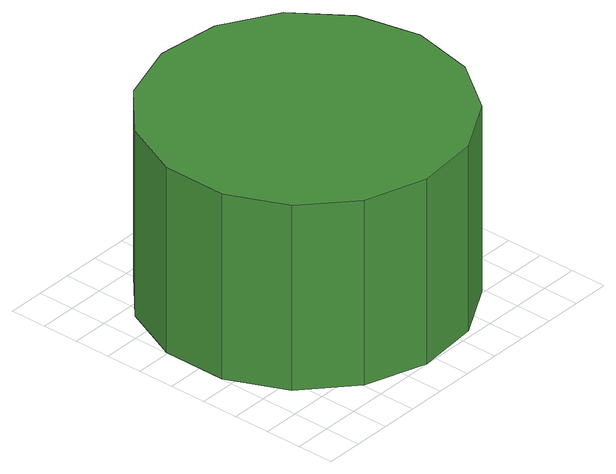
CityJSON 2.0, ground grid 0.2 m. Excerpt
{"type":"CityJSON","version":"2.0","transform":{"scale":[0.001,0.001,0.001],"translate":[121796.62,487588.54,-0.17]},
"CityObjects":{
"tree1":{"type":"SolitaryVegetationObject","attributes":{"function":"something"},"geometry":[{"type":"MultiSurface","lod":"1","boundaries":[[[0,1,2,3,4,5,6,7,8,9,10,11,12,13,14]],[[15,16,17,18,19,20,21,22,23,24,25,26,27,28,29]],[[0,29,28,1]],[[1,28,27,2]],[[2,27,26,3]],[[3,26,25,4]],[[4,25,24,5]],[[5,24,23,6]],[[6,23,22,7]],[[7,22,21,8]],[[8,21,20,9]],[[9,20,19,10]],[[10,19,18,11]],[[11,18,17,12]],[[12,17,16,13]],[[13,16,15,14]],[[14,15,29,0]]]}]}
},
"vertices":[
[1665,836,1065],[1593,1177,1065],[1388,1459,1065],[1086,1633,1065],[740,1670,1065],[408,1562,1065],[149,1329,1065],[7,1011,1065],[7,662,1065],[149,344,1065],[408,110,1065],[740,3,1065],[1086,39,1065],[1388,213,1065],[1593,495,1065],[1593,495,7],[1388,213,7],[1086,39,7],[740,3,7],[408,110,7],[149,344,7],[7,662,7],[7,1011,7],[149,1329,7],[408,1562,7],[740,1670,7],[1086,1633,7],[1388,1459,7],[1593,1177,7],[1665,836,7]
]}
